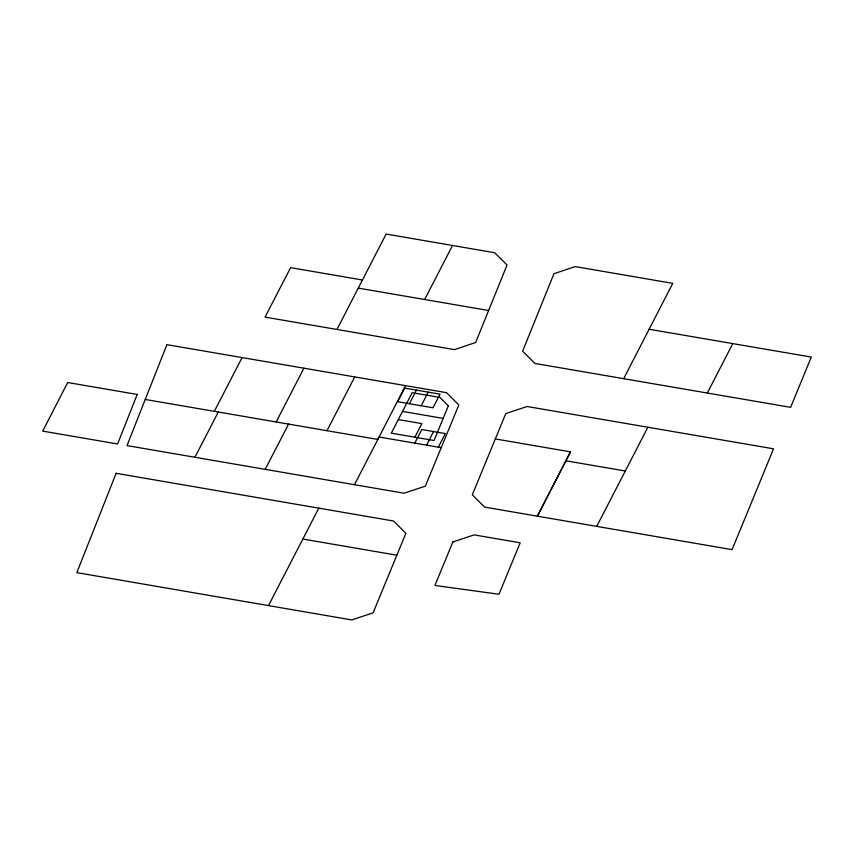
<?xml version="1.0" encoding="UTF-8"?>
<svg xmlns="http://www.w3.org/2000/svg" width="854" height="854" viewBox="0 0 854 854"><rect width="100%" height="100%" fill="white"/><g stroke="black" fill="none" stroke-linecap="round" stroke-linejoin="round"><path stroke-width="1.28" d="M362.459 280.005L290.595 267.644L265.06 317.122L454.424 349.628L475.657 342.507L507.041 264.996L494.701 252.731L386.136 234.06L336.967 329.463M441.219 447.656L458.833 404.945L446.535 392.669L166.904 344.674L127.011 445.596L404.059 493.228L425.335 486.129L441.219 447.656L379.08 437.024L354.474 484.698M495.32 438.935L472.315 494.797L484.581 507.095L732.059 549.645L773.553 448.809L527.057 406.493L505.781 413.592L495.32 438.935L570.461 451.851L537.412 516.158L570.461 451.851M214.343 411.34L242.077 357.57M276.173 421.961L303.907 368.181M424.673 299.508L452.524 245.482M268.498 605.603L318.788 508.151M405.554 385.624L377.831 439.436L145.244 399.469M409.45 403.728L416.453 390.129M421.225 405.746L428.228 392.146M414.873 437.227L421.876 423.627L398.316 419.581M414.788 443.13L421.791 429.53L445.35 433.576L438.348 447.165M426.562 445.147L433.576 431.548M623.666 378.674L672.771 283.357L575.222 266.597L553.958 273.707L522.637 351.175L534.946 363.452L790.623 407.337L811.3 357.068L649.147 329.26M596.732 526.374L647.887 427.213M707.315 393.021L732.796 343.596M194.915 457.264L218.304 412.023M265.188 469.348L288.577 424.096M326.975 430.704L354.752 376.913M358.285 288.118L488.616 310.493M402.522 411.414L443.183 418.396M565.839 460.786L625.299 470.992M302.85 539.034L396.864 555.207M137.195 394.452L117.596 443.973L42.7 431.11L67.69 382.528L137.195 394.452M116.133 473.308L76.828 572.639L351.827 619.94L373.102 612.83L405.874 533.312L393.598 521.015L116.133 473.308M448.361 405.831L434.056 440.515L391.313 433.181L412.172 392.68L439.981 397.462L448.361 405.831M452.855 541.98L434.921 585.449L498.992 594.245L520.182 542.813L474.13 534.882L452.855 541.98M404.679 388.111L397.676 401.7L432.999 407.774L440.013 394.174L404.679 388.111"/></g></svg>
